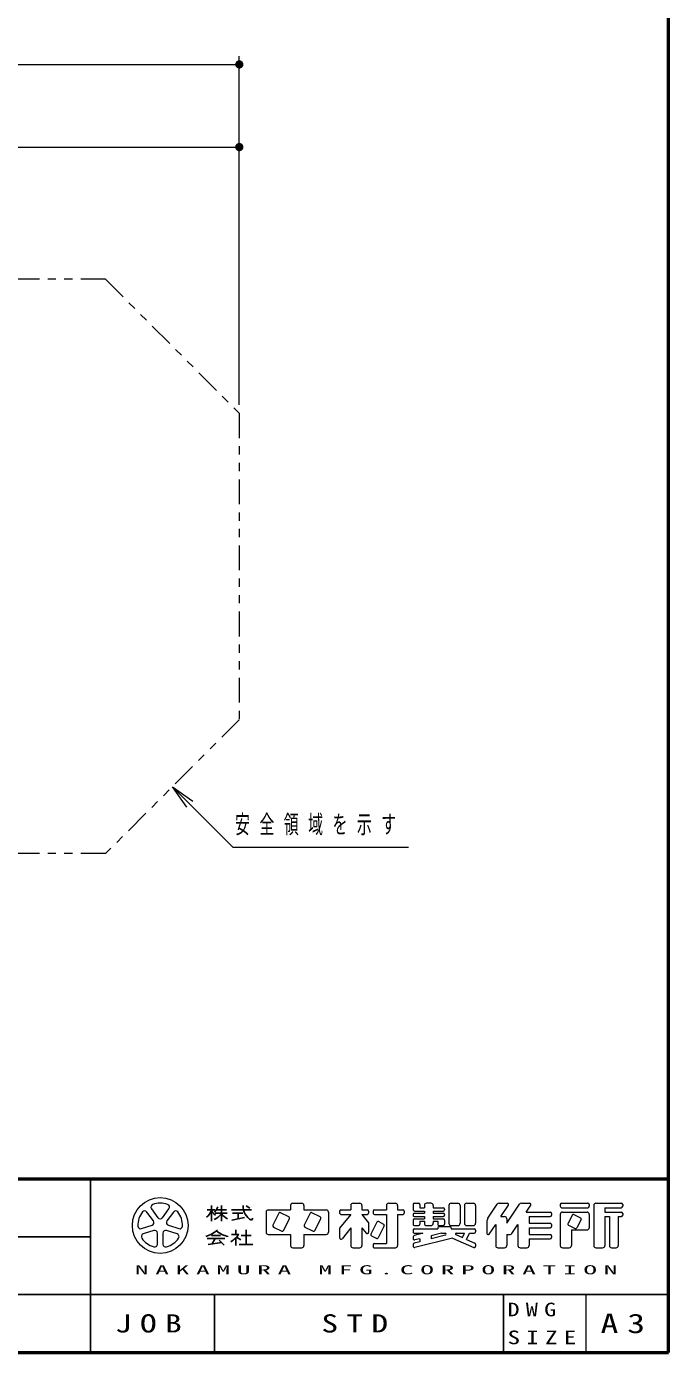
# Model space of a CAD drawing. Units: millimetres on the paper. Extents: x -385 to 0, y -594 to 267.
# Drawn here: x -77.8 to 0, y -594 to -433.6 of the extents above; entities that cross this region are included whole.
import ezdxf

# ---------------------------------------------------------------- set-up
doc = ezdxf.new("R2010")
doc.units = ezdxf.units.MM
doc.linetypes.add('USER3', pattern=[8, 3, -1, 1, -1, 1, -1])
doc.layers.add('1_60', color=2, linetype='Continuous', lineweight=25)
doc.layers.add('LY_3', color=7, linetype='Continuous', lineweight=13)
doc.layers.add('LY_4', color=7, linetype='Continuous')
doc.styles.add('ＭＳ ゴシック', font='')
doc.styles.get('ＭＳ ゴシック').set_extended_font_data('MS Gothic')

# ---------------------------------------------------------------- blocks, each defined once
blk = doc.blocks.new('filled_dot')
at = {"color": 0, "linetype": 'Continuous', "lineweight": -2, "const_width": 1.25}
blk.add_lwpolyline([(-0.625, 0, 1), (0.625, 0, 1)], format="xyb", close=True, dxfattribs=at)

msp = doc.modelspace()

# ---------------------------------------------------------------- linework, layer by layer
at = {"layer": '1_60', "color": 7, "lineweight": 13}
for p, q in [((-51.989, -447.14), (-51.989, -437.14)), ((-320.041, -438.14), (-51.989, -438.14)), ((-51.989, -479.349), (-51.989, -447.14)), ((-128.015, -448.14), (-51.989, -448.14)), ((-58.325, -528.011), (-60.093, -525.536)), ((-60.093, -525.536), (-57.618, -527.304)), ((-60.093, -525.536), (-57.971, -527.657))]:
    msp.add_line(p, q, dxfattribs=at)
at = {"layer": '1_60', "linetype": 'USER3', "lineweight": 13}
for p, q in [((-68.197, -464.14), (-158.444, -464.14)), ((-68.197, -464.14), (-51.989, -480.349)), ((-51.989, -480.349), (-51.989, -517.432)), ((-51.989, -517.432), (-68.197, -533.64)), ((-68.197, -533.64), (-101.73, -533.64))]:
    msp.add_line(p, q, dxfattribs=at)
at = {"layer": '1_60', "color": 7, "lineweight": 13}
msp.add_lwpolyline([(-60.093, -525.536), (-52.772, -532.857), (-31.5, -532.857)], dxfattribs=at)
at = {"layer": 'LY_3', "lineweight": 50}
for p, q in [((0, -594), (0, -327)), ((-385, -573), (0, -573)), ((-385, -594), (0, -594))]:
    msp.add_line(p, q, dxfattribs=at)
at = {"layer": 'LY_3', "color": 211, "lineweight": 25}
for p, q in [((-70, -573), (-70, -594)), ((-187.5, -580), (-70, -580)), ((-242.5, -587), (0, -587)), ((-20, -587), (-20, -594))]:
    msp.add_line(p, q, dxfattribs=at)
at = {"layer": 'LY_3'}
for p, q in [((-45.506, -575.937), (-44.426, -575.937)), ((-38.216, -575.937), (-37.406, -575.937)), ((-33.896, -575.937), (-33.086, -575.937)), ((-30.764, -575.937), (-30.278, -575.937)), ((-28.766, -575.937), (-29.306, -575.937)), ((-26.336, -575.937), (-25.526, -575.937)), ((-24.446, -575.937), (-23.636, -575.937)), ((-20.521, -575.937), (-19.529, -575.937)), ((-17.821, -575.937), (-16.829, -575.937)), ((-12.944, -575.937), (-9.758, -575.937)), ((-8.786, -575.937), (-5.708, -575.937)), ((-62.39, -578.083), (-63.175, -577.003)), ((-62.629, -576.607), (-61.844, -577.687)), ((-61.298, -577.687), (-60.513, -576.607)), ((-59.967, -577.003), (-60.752, -578.083)), ((-48.746, -577.017), (-48.746, -579.447)), ((-48.476, -576.747), (-45.776, -576.747)), ((-47.198, -577.162), (-47.918, -578.6)), ((-45.975, -577.592), (-46.981, -577.089)), ((-45.776, -576.207), (-45.776, -576.747)), ((-44.156, -576.207), (-44.156, -576.747)), ((-44.156, -576.747), (-41.456, -576.747)), ((-43.418, -577.162), (-44.138, -578.6)), ((-42.195, -577.592), (-43.201, -577.089)), ((-41.186, -577.017), (-41.186, -579.447)), ((-39.836, -576.909), (-39.836, -577.125)), ((-38.486, -577.287), (-39.836, -578.974)), ((-39.674, -576.747), (-38.486, -576.747)), ((-39.674, -577.287), (-38.486, -577.287)), ((-38.486, -576.207), (-38.486, -576.747)), ((-37.136, -576.207), (-37.136, -576.747)), ((-37.136, -576.747), (-36.488, -576.747)), ((-37.136, -577.287), (-36.326, -578.299)), ((-37.136, -577.287), (-36.488, -577.287)), ((-36.326, -576.909), (-36.326, -577.125)), ((-35.786, -576.909), (-35.786, -577.125)), ((-35.624, -576.747), (-34.166, -576.747)), ((-35.624, -577.287), (-34.166, -577.287)), ((-34.166, -576.207), (-34.166, -576.747)), ((-34.166, -577.287), (-34.166, -580.797)), ((-32.816, -576.207), (-32.816, -576.747)), ((-32.816, -576.747), (-32.168, -576.747)), ((-32.816, -577.287), (-32.816, -581.067)), ((-32.816, -577.287), (-32.168, -577.287)), ((-32.006, -576.909), (-32.006, -577.125)), ((-30.926, -576.099), (-30.926, -576.72)), ((-30.926, -577.314), (-30.926, -577.395)), ((-30.764, -576.882), (-29.576, -576.882)), ((-30.764, -577.152), (-29.576, -577.152)), ((-30.764, -577.557), (-29.576, -577.557)), ((-30.116, -576.099), (-30.116, -576.477)), ((-30.116, -576.477), (-29.576, -576.477)), ((-29.576, -576.207), (-29.576, -576.477)), ((-29.576, -576.882), (-29.576, -577.152)), ((-29.576, -577.557), (-29.576, -577.827)), ((-28.496, -576.207), (-28.496, -576.477)), ((-28.496, -576.477), (-27.308, -576.477)), ((-28.496, -576.882), (-27.308, -576.882)), ((-28.496, -576.882), (-28.496, -577.152)), ((-28.496, -577.152), (-27.308, -577.152)), ((-28.496, -577.557), (-27.308, -577.557)), ((-28.496, -577.557), (-28.496, -577.827)), ((-27.146, -576.639), (-27.146, -576.72)), ((-27.146, -577.314), (-27.146, -577.395)), ((-26.606, -576.207), (-26.606, -578.367)), ((-25.256, -576.207), (-25.256, -578.367)), ((-24.716, -576.207), (-24.716, -578.367)), ((-23.366, -576.207), (-23.366, -578.367)), ((-21.88, -577.758), (-20.746, -576.057)), ((-20.306, -577.557), (-19.394, -576.189)), ((-20.306, -577.557), (-19.856, -577.557)), ((-19.586, -578.367), (-18.046, -576.057)), ((-17.246, -577.017), (-16.694, -576.189)), ((-17.246, -577.017), (-14.348, -577.017)), ((-16.886, -577.557), (-14.348, -577.557)), ((-16.886, -577.557), (-16.886, -578.367)), ((-14.186, -577.179), (-14.186, -577.395)), ((-13.106, -576.099), (-13.106, -576.315)), ((-13.106, -577.287), (-13.106, -581.067)), ((-12.944, -576.477), (-9.758, -576.477)), ((-12.836, -577.017), (-9.866, -577.017)), ((-11.666, -577.378), (-12.17, -578.384)), ((-11.449, -577.305), (-10.659, -577.7)), ((-9.596, -576.099), (-9.596, -576.315)), ((-9.596, -577.287), (-9.596, -578.907)), ((-9.056, -576.207), (-9.056, -581.067)), ((-7.706, -576.477), (-7.706, -577.017)), ((-7.706, -576.477), (-5.708, -576.477)), ((-7.706, -577.017), (-5.708, -577.017)), ((-7.706, -577.557), (-7.166, -577.557)), ((-7.706, -577.557), (-7.706, -581.067)), ((-7.166, -577.557), (-7.166, -581.067)), ((-6.086, -577.557), (-5.708, -577.557)), ((-6.086, -577.557), (-6.086, -581.067)), ((-5.546, -576.099), (-5.546, -576.315)), ((-5.546, -577.179), (-5.546, -577.395)), ((-63.828, -579.015), (-62.559, -578.603)), ((-60.583, -578.603), (-59.313, -579.015)), ((-47.845, -578.817), (-46.839, -579.32)), ((-46.622, -579.248), (-45.902, -577.81)), ((-44.065, -578.817), (-43.059, -579.32)), ((-42.842, -579.248), (-42.122, -577.81)), ((-39.836, -578.974), (-39.836, -580.132)), ((-38.486, -578.907), (-39.547, -580.234)), ((-38.486, -578.907), (-38.486, -581.067)), ((-37.136, -578.907), (-36.614, -579.559)), ((-37.136, -578.907), (-37.136, -581.067)), ((-36.326, -578.299), (-36.326, -579.457)), ((-35.318, -578.242), (-36.038, -579.68)), ((-34.454, -578.674), (-35.174, -580.112)), ((-35.101, -578.169), (-34.527, -578.456)), ((-30.926, -577.989), (-30.926, -578.475)), ((-30.926, -579.204), (-30.926, -579.42)), ((-30.764, -577.827), (-29.576, -577.827)), ((-30.764, -578.637), (-30.278, -578.637)), ((-30.764, -579.042), (-27.956, -579.042)), ((-30.116, -578.097), (-29.576, -578.097)), ((-30.116, -578.097), (-30.116, -578.475)), ((-29.576, -578.097), (-29.576, -578.367)), ((-29.306, -578.637), (-28.766, -578.637)), ((-28.496, -577.827), (-27.308, -577.827)), ((-28.496, -578.097), (-28.496, -578.367)), ((-28.496, -578.097), (-27.956, -578.097)), ((-27.956, -578.097), (-27.956, -578.475)), ((-27.956, -578.934), (-27.956, -579.042)), ((-27.794, -578.637), (-27.308, -578.637)), ((-27.794, -578.772), (-26.498, -578.772)), ((-27.146, -577.989), (-27.146, -578.475)), ((-26.336, -578.637), (-25.526, -578.637)), ((-26.336, -578.934), (-26.336, -579.042)), ((-26.336, -579.042), (-23.528, -579.042)), ((-24.446, -578.637), (-23.636, -578.637)), ((-23.366, -579.204), (-23.366, -579.42)), ((-22.016, -578.207), (-22.016, -579.587)), ((-21.719, -579.677), (-20.936, -578.502)), ((-20.936, -578.502), (-20.936, -581.067)), ((-19.586, -577.827), (-19.586, -578.367)), ((-18.966, -579.596), (-18.236, -578.502)), ((-18.236, -578.502), (-18.236, -581.067)), ((-16.886, -578.367), (-14.348, -578.367)), ((-16.886, -578.907), (-16.886, -579.717)), ((-16.886, -578.907), (-14.348, -578.907)), ((-14.186, -578.529), (-14.186, -578.745)), ((-12.097, -578.601), (-11.307, -578.996)), ((-11.756, -579.177), (-11.756, -581.067)), ((-11.756, -579.177), (-9.866, -579.177)), ((-10.586, -577.918), (-11.09, -578.924)), ((-62.35, -579.245), (-63.62, -579.657)), ((-61.908, -580.901), (-61.908, -579.566)), ((-61.233, -579.566), (-61.233, -580.901)), ((-59.522, -579.657), (-60.792, -579.245)), ((-48.476, -579.717), (-45.776, -579.717)), ((-45.776, -579.717), (-45.776, -581.067)), ((-44.156, -579.717), (-41.456, -579.717)), ((-44.156, -579.717), (-44.156, -581.067)), ((-35.965, -579.897), (-35.391, -580.184)), ((-35.624, -580.797), (-34.166, -580.797)), ((-30.926, -580.005), (-30.926, -580.227)), ((-29.74, -579.582), (-30.803, -579.848)), ((-30.116, -580.594), (-30.803, -580.766)), ((-30.764, -579.582), (-29.74, -579.582)), ((-26.15, -580.159), (-30.725, -581.303)), ((-30.116, -580.232), (-30.725, -580.385)), ((-30.116, -580.232), (-30.116, -580.594)), ((-27.513, -579.582), (-28.766, -579.895)), ((-27.023, -579.821), (-28.766, -580.257)), ((-28.766, -579.895), (-28.766, -580.257)), ((-27.513, -579.582), (-27.053, -579.582)), ((-26.15, -580.159), (-23.594, -581.295)), ((-25.771, -579.737), (-24.968, -580.094)), ((-25.738, -579.582), (-24.712, -579.582)), ((-24.968, -580.094), (-24.712, -579.582)), ((-24.474, -580.313), (-24.108, -579.582)), ((-24.474, -580.313), (-23.462, -580.763)), ((-24.108, -579.582), (-23.528, -579.582)), ((-19.586, -579.717), (-19.19, -579.717)), ((-19.586, -579.717), (-19.586, -581.067)), ((-16.886, -579.717), (-14.348, -579.717)), ((-16.886, -580.257), (-16.886, -581.067)), ((-16.886, -580.257), (-14.348, -580.257)), ((-14.186, -579.879), (-14.186, -580.095)), ((-45.506, -581.337), (-44.426, -581.337)), ((-38.216, -581.337), (-37.406, -581.337)), ((-35.786, -580.959), (-35.786, -581.175)), ((-35.624, -581.337), (-33.086, -581.337)), ((-30.926, -580.923), (-30.926, -581.146)), ((-23.366, -580.911), (-23.366, -581.147)), ((-20.666, -581.337), (-19.856, -581.337)), ((-17.966, -581.337), (-17.156, -581.337)), ((-12.836, -581.337), (-12.026, -581.337)), ((-8.786, -581.337), (-7.976, -581.337)), ((-6.896, -581.337), (-6.356, -581.337)), ((-10, -587), (-10, -594))]:
    msp.add_line(p, q, dxfattribs=at)
at = {"layer": 'LY_3', "lineweight": 25}
for p, q in [((-55.901, -576.747), (-54.956, -576.747)), ((-55.361, -576.207), (-55.361, -578.097)), ((-54.915, -577.152), (-53.471, -577.152)), ((-54.769, -576.747), (-53.525, -576.747)), ((-54.146, -576.207), (-54.146, -578.097)), ((-52.931, -576.747), (-50.501, -576.747)), ((-52.796, -577.152), (-51.581, -577.152)), ((-52.121, -577.152), (-52.121, -577.827)), ((-50.719, -576.533), (-51.16, -576.239)), ((-52.889, -577.98), (-51.353, -577.673)), ((-52.391, -579.177), (-52.391, -579.717)), ((-51.176, -579.177), (-51.176, -580.932)), ((-55.901, -580.216), (-53.741, -580.216)), ((-55.765, -580.933), (-54.113, -580.696)), ((-55.361, -579.852), (-54.281, -579.852)), ((-54.899, -580.216), (-55.289, -580.864)), ((-54.416, -580.393), (-53.81, -580.999)), ((-52.931, -579.717), (-52.051, -579.717)), ((-52.391, -580.09), (-52.391, -581.067)), ((-52.34, -580.04), (-51.796, -580.354)), ((-51.783, -579.852), (-50.568, -579.852)), ((-51.986, -580.932), (-50.366, -580.932)), ((-55, -587), (-55, -594))]:
    msp.add_line(p, q, dxfattribs=at)
at = {"layer": 'LY_3'}
msp.add_circle((-61.571, -578.637), 3.375, dxfattribs=at)
for centre, radius, start, end in [((-61.571, -578.637), 2.7, 70.60155, 109.39847), ((-45.506, -576.207), 0.27, 89.99998, 179.99996), ((-44.426, -576.207), 0.27, 0, 89.99998), ((-38.216, -576.207), 0.27, 89.99998, 179.99996), ((-37.406, -576.207), 0.27, 0, 89.99998), ((-33.896, -576.207), 0.27, 89.99998, 179.99996), ((-33.086, -576.207), 0.27, 0, 89.99998), ((-30.764, -576.099), 0.162, 89.99998, 179.99996), ((-30.278, -576.099), 0.162, 0, 89.99998), ((-29.306, -576.207), 0.27, 89.99998, 179.99996), ((-28.766, -576.207), 0.27, 0, 89.99998), ((-26.336, -576.207), 0.27, 89.99998, 179.99996), ((-25.526, -576.207), 0.27, 0, 89.99998), ((-24.446, -576.207), 0.27, 89.99998, 179.99996), ((-23.636, -576.207), 0.27, 0, 89.99998), ((-20.521, -576.207), 0.27, 89.99998, 146.30984), ((-19.529, -576.099), 0.162, 326.31015, 89.99998), ((-17.821, -576.207), 0.27, 89.99998, 146.3098), ((-16.829, -576.099), 0.162, 326.31003, 89.99998), ((-12.944, -576.099), 0.162, 89.99998, 179.99996), ((-9.758, -576.099), 0.162, 0, 89.99998), ((-8.786, -576.207), 0.27, 89.99998, 179.99996), ((-5.708, -576.099), 0.162, 0, 89.99998), ((-61.571, -578.637), 2.7, 142.60154, 181.39846), ((-63.448, -577.202), 0.338, 35.99999, 142.60154), ((-62.356, -576.408), 0.338, 109.39847, 215.99997), ((-60.786, -576.408), 0.338, 324, 70.60155), ((-59.694, -577.202), 0.338, 37.39846, 143.99995), ((-61.571, -578.637), 2.7, 358.60155, 37.39847), ((-48.476, -577.017), 0.27, 89.99998, 179.99996), ((-47.054, -577.234), 0.162, 63.43492, 153.43499), ((-46.047, -577.737), 0.162, 333.4349, 63.43487), ((-43.274, -577.234), 0.162, 63.43492, 153.43499), ((-42.267, -577.737), 0.162, 333.4349, 63.43487), ((-41.456, -577.017), 0.27, 0, 89.99998), ((-39.674, -576.909), 0.162, 89.99998, 179.99996), ((-39.674, -577.125), 0.162, 179.99998, 270.00002), ((-36.488, -576.909), 0.162, 0, 89.99998), ((-36.488, -577.125), 0.162, 270.00002, 0), ((-35.624, -576.909), 0.162, 89.99998, 179.99996), ((-35.624, -577.125), 0.162, 179.99998, 270.00002), ((-32.168, -576.909), 0.162, 0, 89.99998), ((-32.168, -577.125), 0.162, 270.00002, 0), ((-30.764, -576.72), 0.162, 179.99998, 270.00002), ((-30.764, -577.314), 0.162, 89.99998, 179.99996), ((-30.764, -577.395), 0.162, 179.99998, 270.00002), ((-27.308, -576.639), 0.162, 0, 89.99998), ((-27.308, -576.72), 0.162, 270.00002, 0), ((-27.308, -577.314), 0.162, 0, 89.99998), ((-27.308, -577.395), 0.162, 270.00002, 0), ((-19.856, -577.827), 0.27, 0, 89.99998), ((-14.348, -577.179), 0.162, 0, 89.99998), ((-14.348, -577.395), 0.162, 270.00002, 0), ((-12.944, -576.315), 0.162, 179.99998, 270.00002), ((-12.836, -577.287), 0.27, 89.99998, 179.99996), ((-11.522, -577.45), 0.162, 63.43447, 153.43474), ((-9.866, -577.287), 0.27, 0, 89.99998), ((-9.758, -576.315), 0.162, 270.00002, 0), ((-5.708, -576.315), 0.162, 270.00002, 0), ((-5.708, -577.179), 0.162, 0, 89.99998), ((-5.708, -577.395), 0.162, 270.00002, 0), ((-63.933, -578.694), 0.338, 181.39848, 287.99997), ((-62.663, -578.282), 0.338, 287.99998, 35.99999), ((-61.571, -577.488), 0.338, 215.99998, 324), ((-60.479, -578.282), 0.338, 143.99996, 251.99999), ((-59.209, -578.694), 0.338, 252.00001, 358.60156), ((-47.773, -578.672), 0.162, 153.43495, 243.43485), ((-43.993, -578.672), 0.162, 153.43495, 243.43485), ((-35.174, -578.314), 0.162, 63.43487, 153.43498), ((-34.599, -578.601), 0.162, 333.43492, 63.43493), ((-30.764, -577.989), 0.162, 89.99998, 179.99996), ((-30.764, -578.475), 0.162, 179.99998, 270.00002), ((-30.764, -579.204), 0.162, 89.99998, 179.99996), ((-30.278, -578.475), 0.162, 270.00002, 0), ((-29.306, -578.367), 0.27, 179.99998, 270.00002), ((-28.766, -578.367), 0.27, 270.00002, 0), ((-27.794, -578.475), 0.162, 179.99998, 270.00002), ((-27.794, -578.934), 0.162, 89.99998, 179.99996), ((-27.308, -577.989), 0.162, 0, 89.99998), ((-27.308, -578.475), 0.162, 270.00002, 0), ((-26.336, -578.367), 0.27, 179.99998, 270.00002), ((-26.498, -578.934), 0.162, 0, 89.99998), ((-25.526, -578.367), 0.27, 270.00002, 0), ((-24.446, -578.367), 0.27, 179.99998, 270.00002), ((-23.636, -578.367), 0.27, 270.00002, 0), ((-23.528, -579.204), 0.162, 0, 89.99998), ((-21.206, -578.207), 0.81, 146.30999, 179.99996), ((-14.348, -578.529), 0.162, 0, 89.99998), ((-14.348, -578.745), 0.162, 270.00002, 0), ((-12.025, -578.456), 0.162, 153.43517, 243.43529), ((-11.234, -578.851), 0.162, 243.43534, 333.43491), ((-10.731, -577.845), 0.162, 333.43484, 63.43447), ((-9.866, -578.907), 0.27, 270.00002, 0), ((-63.516, -579.978), 0.338, 107.99999, 214.60154), ((-61.571, -578.637), 2.7, 214.60156, 253.39848), ((-62.246, -579.566), 0.338, 359.99997, 107.99999), ((-60.896, -579.566), 0.338, 71.99997, 179.99999), ((-61.571, -578.637), 2.7, 286.60155, 325.39847), ((-59.626, -579.978), 0.338, 325.39847, 71.99996), ((-48.476, -579.447), 0.27, 179.99998, 270.00002), ((-46.766, -579.175), 0.162, 243.43498, 333.43496), ((-42.986, -579.175), 0.162, 243.43498, 333.43496), ((-41.456, -579.447), 0.27, 270.00002, 0), ((-39.674, -580.132), 0.162, 179.99998, 321.34037), ((-36.488, -579.457), 0.162, 218.65962, 0), ((-35.893, -579.752), 0.162, 153.43487, 243.4348), ((-35.624, -580.959), 0.162, 89.99998, 179.99996), ((-35.318, -580.039), 0.162, 243.43487, 333.43498), ((-30.764, -579.42), 0.162, 179.99998, 270.00002), ((-30.764, -580.005), 0.162, 104.03614, 179.99996), ((-30.764, -580.227), 0.162, 179.99998, 284.03612), ((-30.764, -580.923), 0.162, 104.03614, 179.99996), ((-27.053, -579.703), 0.121, 284.0365, 89.99998), ((-25.738, -579.663), 0.081, 89.99998, 246.03817), ((-23.528, -579.42), 0.162, 270.00002, 0), ((-23.528, -580.911), 0.162, 0, 66.03701), ((-21.854, -579.587), 0.162, 179.99998, 326.30997), ((-19.19, -579.447), 0.27, 270.00002, 326.31002), ((-14.348, -579.879), 0.162, 0, 89.99998), ((-14.348, -580.095), 0.162, 270.00002, 0), ((-62.246, -580.901), 0.338, 253.39847, 359.99997), ((-60.896, -580.901), 0.338, 179.99999, 286.60154), ((-45.506, -581.067), 0.27, 179.99998, 270.00002), ((-44.426, -581.067), 0.27, 270.00002, 0), ((-38.216, -581.067), 0.27, 179.99998, 270.00002), ((-37.406, -581.067), 0.27, 270.00002, 0), ((-35.624, -581.175), 0.162, 179.99998, 270.00002), ((-33.086, -581.067), 0.27, 270.00002, 0), ((-30.764, -581.146), 0.162, 179.99998, 284.03612), ((-23.528, -581.147), 0.162, 246.03699, 0), ((-20.666, -581.067), 0.27, 179.99998, 270.00002), ((-19.856, -581.067), 0.27, 270.00002, 0), ((-17.966, -581.067), 0.27, 179.99998, 270.00002), ((-17.156, -581.067), 0.27, 270.00002, 0), ((-12.836, -581.067), 0.27, 179.99998, 270.00002), ((-12.026, -581.067), 0.27, 270.00002, 0), ((-8.786, -581.067), 0.27, 179.99998, 270.00002), ((-7.976, -581.067), 0.27, 270.00002, 0), ((-6.896, -581.067), 0.27, 179.99998, 270.00002), ((-6.356, -581.067), 0.27, 270.00002, 0)]:
    msp.add_arc(centre, radius, start, end, dxfattribs=at)
at = {"layer": 'LY_3', "lineweight": 25}
for centre, radius, start, end in [((-57.466, -575.916), 2.285, 311.36185, 337.13638), ((-53.383, -575.573), 2.345, 212.50346, 230.00631), ((-56.374, -575.182), 3.034, 295.86917, 317.23867), ((-56.002, -575.953), 1.467, 313.72108, 343.54317), ((-51.918, -575.182), 3.034, 222.76131, 240.10806), ((-49.563, -576.306), 1.953, 177.09472, 240.51891), ((-56.898, -576.743), 3.32, 285.11261, 313.40619), ((-51.54, -577.195), 1.299, 321.42112, 334.8249), ((-52.77, -576.806), 3.192, 231.17281, 259.75506), ((-55.66, -576.774), 4.657, 304.87257, 320.80411)]:
    msp.add_arc(centre, radius, start, end, dxfattribs=at)

# ---------------------------------------------------------------- block references
at = {"layer": '1_60', "color": 7, "lineweight": 13, "xscale": 0.4, "yscale": 0.4, "rotation": 180}
for p in [(-51.989, -438.14), (-51.989, -448.14)]:
    msp.add_blockref('filled_dot', p, dxfattribs=at)

# ---------------------------------------------------------------- texts
at = {"layer": '1_60', "color": 7, "insert": (-52.5, -530.207), "char_height": 2.199, "attachment_point": 4, "style": 'ＭＳ ゴシック'}
msp.add_mtext('\\T1.64;\\W0.6;安全領域を示す', dxfattribs=at)
at = {"layer": 'LY_3', "color": 4, "style": 'ＭＳ ゴシック'}
for s, insert, char_height, attachment_point in [('\\T1.5;\\W2.2;NAKAMURA\\~MFG.CORPORATION', (-35, -584), 1.1, 5), ('\\T1.52;\\W1.3;DWG', (-19.5, -588.812), 1.65, 4), ('\\T1.5;\\W1.35;JOB', (-62.5, -590.5), 2.199, 5), ('\\T1.5;\\W1.35;A3', (-5, -590.5), 2.346, 5), ('\\T1.5;\\W1.35;SIZE', (-19.5, -592.188), 1.65, 4)]:
    msp.add_mtext(s, dxfattribs=dict(at, insert=insert, char_height=char_height, attachment_point=attachment_point))
at = {"layer": 'LY_4', "insert": (-37.5, -590.5), "char_height": 2.199, "attachment_point": 5, "style": 'ＭＳ ゴシック'}
msp.add_mtext('\\T1.5;\\W1.35;STD', dxfattribs=at)

doc.saveas('drawing.dxf')
